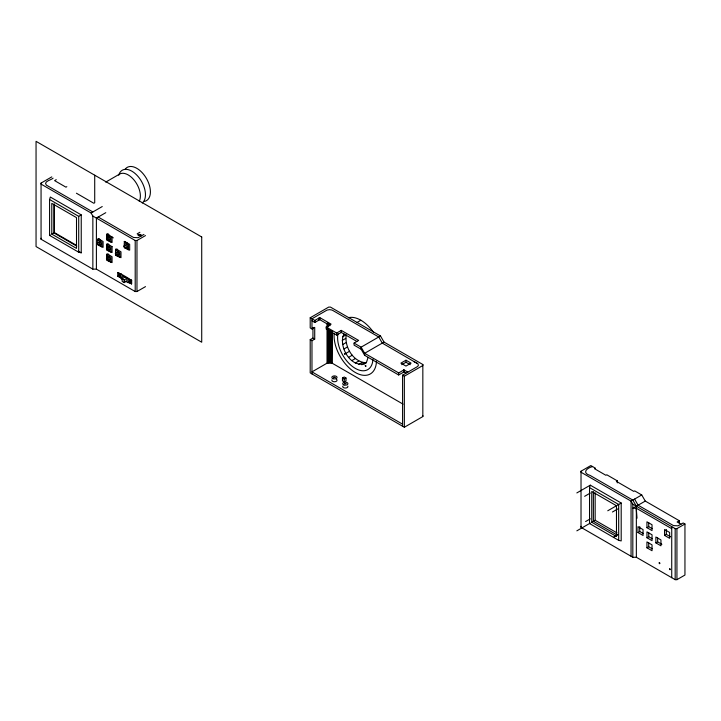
<?xml version="1.0" encoding="UTF-8"?>
<svg xmlns="http://www.w3.org/2000/svg" width="721" height="721" viewBox="0 0 721 721"><rect width="100%" height="100%" fill="white"/><g stroke="black" fill="none" stroke-linecap="round" stroke-linejoin="round"><path stroke-width="1.08" d="M125.03 242.157L124.589 241.391L129.672 244.329L129.672 250.196L124.589 247.267M403.048 404.13L332.138 363.186L332.147 332.111M402.579 426.228L402.579 375.181L417.621 366.493L418.387 365.403L417.973 363.871L382.274 343.115L378.741 336.986L332.147 310.093L329.578 309.624L327.019 310.102L311.977 318.781L311.977 328.956L310.201 327.929L310.201 317.763L328.695 307.092L330.461 307.092L380.499 335.977L384.032 342.096L422.839 364.502L422.83 416.567L404.346 427.247L310.201 372.892L310.201 339.672L312.941 338.095L314.716 339.113L314.716 327.37L311.977 328.956M634.588 499.076L638.13 505.205L673.495 525.609L678.037 525.807L683.184 522.968L684.95 523.996L684.95 575.043L676.938 579.666L675.171 579.666L636.355 557.27L636.355 506.223L632.822 500.095L590.066 475.4C582.036 473.156 586.173 468.145 592.581 466.577M422.839 364.502L422.83 365.52L404.346 376.2L402.579 375.181M422.83 416.567L422.839 415.548M51.786 176.888L41.061 183.08L41.061 184.107L91.089 212.992L92.856 216.057L92.856 269.14L96.398 269.14L135.206 291.536L136.972 291.536L145.498 286.625M92.856 269.14L41.061 239.237L41.061 238.209M617.275 482.881L617.275 480.835L606.785 474.778L605.901 475.292L594.564 468.74L595.447 468.235L590.814 465.559L581.027 471.21L581.018 472.228L631.055 501.122L632.822 504.177L632.822 557.27L636.355 557.27M632.822 557.27L581.018 527.366L581.027 526.339M331.93 330.93L331.561 362.987L332.138 363.186M366.277 362.924C351.623 369.837 337.734 346.413 343.971 333.895M361.807 364.781L365.34 362.744C352.74 361.455 344.368 346.612 346.206 334.733L342.673 336.779M368.107 357.319L366.583 362.023L364.511 363.952M49.578 199.519L50.326 197.04L81.239 214.885L81.239 252.81L78.715 252.215L49.578 235.388L49.578 199.519L78.715 216.345L81.239 214.885M589.535 487.639L590.292 485.17L621.196 503.015L621.196 540.93L618.681 540.344L589.535 523.518L589.535 487.639L618.681 504.466L618.681 540.344M119.208 274.755L120.056 275.251M130.501 281.541C128.428 282.803 129.987 279.099 130.195 281.722M53.084 178.186C51.615 179.935 43.062 181.386 46.288 185.072L92.856 211.974M56.238 179.673L54.598 180.62L65.944 187.172L66.828 186.658M105.717 182.107L119.614 174.076A17.205 9.932 60 0 1 135.197 181.503A17.205 9.932 60 0 1 139.243 201.285M49.578 235.388L50.326 234.965M51.786 234.118L76.507 248.394L76.507 217.616L51.786 203.349L51.786 234.118L54.345 232.64M91.089 212.992L102.247 206.548M105.78 212.677L96.398 218.093L96.398 269.14M97.677 239.76L101.877 242.184L101.877 247.033L97.677 244.608L97.677 239.76L99.372 238.786M106.645 234.893L110.845 237.326L110.845 242.175L106.645 239.751L106.645 234.893L108.348 233.919M106.645 244.942L110.845 247.366L110.845 252.215L106.645 249.79L106.645 244.942L108.348 243.959M139.883 232.279L137.152 233.856L141.046 236.1M138.062 235.37L139.883 234.325M139.27 235.488L141.055 234.46M106.645 255.009L110.845 257.433L110.845 262.282L106.645 259.857L106.645 255.009L108.348 254.026M115.567 250.097L119.767 252.521L119.767 257.37L115.567 254.946L115.567 250.097L117.271 249.115M143.939 234.433L138.071 237.687L133.529 237.479L98.101 216.967M92.856 216.057L135.206 240.49L136.972 240.49L145.498 235.578M117.757 272.565L121.164 274.196L117.757 272.565L117.757 276.215L121.164 277.837M117.757 276.215L120.389 277.396M122.2 278.288L122.2 275.611L126.923 278.342L126.923 281.019L124.21 282.587L122.155 281.397L122.155 278.721L124.868 277.152M122.155 278.721L124.21 279.91L126.923 278.342M131.655 280.253L128.257 278.621L131.655 280.253L131.655 283.894L128.257 282.272L130.88 283.452M310.201 317.763L314.834 320.439L319.764 317.591L331.11 324.144L326.18 326.992L326.18 329.028L336.671 335.085L341.258 332.435L356.805 341.412M311.977 320.827L314.834 322.476L319.764 319.637L330.164 325.64M310.201 339.672L311.977 340.691L314.716 339.113M326.18 326.992L336.671 333.039L341.258 330.389L358.661 340.438L354.074 343.088L354.074 345.134L361.122 349.198L364.655 355.327L398.686 374.974L403.967 371.928L405.905 373.045M357.138 322.386L360.87 320.232M342.232 340.429L345.774 338.383M342.673 344.584L346.206 342.538M343.971 348.973L347.513 346.927M331.561 330.804L331.561 362.987L327.019 363.186L311.977 371.874L402.579 424.182M346.053 353.29L349.586 351.244M380.499 335.977L361.122 347.161L354.074 343.088M348.757 357.246L352.29 355.201M351.902 360.572L355.435 358.526M384.032 342.096L364.655 353.29L364.655 355.327M355.282 363.033L358.815 360.996M358.661 364.475L362.194 362.429M342.457 378.029L344.223 377.002L345.999 378.029L345.999 380.886L344.223 381.905L342.457 380.886L342.457 378.029L344.223 379.048L345.999 378.029M405.977 360.212L400.894 363.141L405.977 366.079L411.06 363.141L405.977 360.212L405.977 362.248L401.741 364.7M361.122 349.198L361.122 347.161L364.655 353.29L398.686 372.928L403.967 369.882L407.852 372.126M576.845 492.93L590.292 485.17M584.641 496.318L590.319 493.047M617.275 480.835L616.392 481.349L633.795 491.398L634.678 490.884L641.726 494.957L645.268 501.077L679.29 520.724L679.29 522.77M585.605 521.553L590.319 518.832M607.758 510.774L621.196 503.015M576.845 530.845L590.292 523.086M591.752 522.247L616.473 536.514L616.473 505.745L591.752 491.47L591.752 522.247L595.158 520.274L595.158 492.794M641.726 494.957L631.055 501.122L631.055 556.252M612.453 512.009L617.807 508.918M645.268 501.077L632.822 508.26L636.364 508.26L671.729 528.673M613.679 537.091L617.807 534.703M637.968 532.549L643.051 535.478L643.051 529.611L637.968 526.672L637.968 532.549L639.734 531.521L643.132 533.477M646.944 527.682L652.027 530.611L652.027 524.744L646.944 521.815L646.944 527.682L648.711 526.654L652.108 528.619M646.962 537.74L652.045 540.678L652.045 534.802L646.962 531.873L646.962 537.74L648.738 536.721L652.126 538.677M679.29 520.724L677.118 521.986L681.003 524.23M664.555 535.388L669.638 538.326L669.638 532.458L664.555 529.52L664.555 535.388L666.321 534.369L670.557 536.812M632.822 504.177L675.171 528.619L676.938 528.619L684.95 523.996M646.944 547.798L652.027 550.727L652.027 544.86L646.944 541.922L646.944 547.798L648.711 546.77L652.108 548.726M655.867 542.877L660.95 545.815L660.95 539.939L655.867 537.01L655.867 542.877L657.642 541.859L661.878 544.301M120.028 275.819C117.153 274.935 120.867 274.863 119.416 275.449M129.96 280.604L129.645 281.046M120.028 274.908L119.235 274.449L119.316 275.314M413.692 361.491L417.621 363.528M405.977 362.248L410.213 364.7M76.426 193.219L93.829 203.268L94.712 202.754L94.712 175.203M124.075 241.607L124.589 241.905M113.35 237.876L111.62 236.876M595.158 520.274L617.023 532.9M617.149 535.027L593.383 521.301L593.383 491.623M99.696 245.401L103.085 247.357L103.085 241.481L98.002 238.552L98.002 240.508M115.901 254.747L120.984 257.685L120.984 251.818L115.901 248.88L115.901 250.836M108.673 260.642L112.061 262.606L112.061 256.73L106.978 253.801L106.978 259.668M76.345 245.257L54.417 232.595L54.417 203.953M76.741 246.131L53.859 232.919L53.859 204.268M78.328 251.133L81.239 252.81M122.714 279.559L120.876 278.495L120.876 273.872L128.257 278.135L128.257 282.758L125.481 281.163M130.195 280.739L129.681 280.478L129.69 281.199M130.077 281.803L129.591 281.208M119.488 275.674L119.073 274.809M130.357 280.766L130.636 281.487M129.762 281.343L130.474 281.848L130.393 280.983M676.938 528.619L676.938 579.666M675.171 528.619L675.171 579.666M671.729 526.627L671.729 577.674M666.321 529.475L666.321 534.369M657.642 537.938L657.642 541.859M648.711 522.743L648.711 526.654M648.738 532.81L648.738 536.721M648.711 542.859L648.711 546.77M639.734 526.636L639.734 531.521M581.027 471.21L581.018 527.366M404.346 376.2L404.346 427.247M403.967 369.882L403.967 371.928M403.787 369.99L403.787 372.027M398.686 372.928L398.686 374.974M344.223 379.048L344.223 381.905M341.258 330.389L341.258 332.435M336.671 333.039L336.671 335.085M330.921 331.768L330.921 362.834M330.263 330.56L330.263 362.744M329.578 330.533L329.578 362.717M328.902 323.909L328.902 326.126M328.902 329.452L328.902 362.744M328.235 323.999L328.235 326.216M328.235 329.542L328.235 362.834M327.604 323.035L327.604 362.987M327.019 323.242L327.019 326.568M327.019 328.785L327.019 363.186M319.764 317.591L319.764 319.637M318.88 318.105L318.88 320.151M314.834 320.439L314.834 322.476M312.941 327.415L312.941 338.095M311.977 340.691L311.977 373.92M136.972 240.49L136.972 291.536M135.206 240.49L135.206 291.536M131.366 280.424L131.366 284.065M130.077 280.523L130.077 281.163M127.13 242.86L127.13 243.374M124.21 279.91L124.21 282.587M119.632 274.494L119.632 275.134M118.442 250.349L118.442 250.863M109.52 235.154L109.52 235.659M109.52 245.194L109.52 245.708M109.52 255.261L109.52 255.775M100.543 240.021L100.543 240.526M78.715 216.345L78.715 252.215M41.061 183.08L41.061 239.237M376.479 361.266A30.012 17.322 60 0 1 353.894 371.612A30.012 17.322 60 0 1 334.138 333.625M348.396 317.709A30.012 17.322 60 0 1 373.469 332.291M372.937 359.22A25.01 14.438 60 0 1 352.975 366.872A25.01 14.438 60 0 1 337.987 333.724M347.819 386.141A2.605 1.505 0 0 1 345.305 388.033A2.605 1.505 0 0 1 342.79 386.141M336.283 379.201A2.605 1.505 0 0 1 335.121 381.715A2.605 1.505 0 0 1 331.939 379.877M107.591 257.622A1.694 0.982 60 0 1 108.952 257.406A1.694 0.982 60 0 1 109.943 259.461A1.694 0.982 60 0 1 108.745 260.029M107.591 237.506A1.694 0.982 60 0 1 109.06 237.38A1.694 0.982 60 0 1 109.907 239.561A1.694 0.982 60 0 1 108.438 239.687M125.157 245.555A1.694 0.982 60 0 1 126.355 244.861A1.694 0.982 60 0 1 127.554 246.942A1.694 0.982 60 0 1 126.355 247.627M107.591 247.555A1.694 0.982 60 0 1 109.06 247.42A1.694 0.982 60 0 1 109.907 249.61A1.694 0.982 60 0 1 108.438 249.736M98.579 242.707A1.694 0.982 60 0 1 99.777 242.013A1.694 0.982 60 0 1 100.967 244.095A1.694 0.982 60 0 1 99.777 244.78M116.514 252.701A1.694 0.982 60 0 1 117.983 252.575A1.694 0.982 60 0 1 118.83 254.756A1.694 0.982 60 0 1 117.361 254.892M125.057 169.372A19.215 11.094 60 0 1 146.002 177.745A19.215 11.094 60 0 1 144.615 201.366M118.749 175.23A19.215 11.094 60 0 1 138.153 176.582A19.215 11.094 60 0 1 142.28 202.971M112.061 237.128L112.061 242.49L106.978 239.552L106.978 233.685L112.061 237.128M344.44 353.623C344.764 355.795 345.972 353.164 344.44 353.623M365.268 365.655C365.61 367.836 366.782 365.177 365.268 365.655M659.165 562.885C659.508 565.057 660.679 562.398 659.165 562.885M669.611 568.914C669.953 571.086 671.125 568.427 669.611 568.914M333.841 377.308L335.076 377.407L333.841 377.308M344.701 383.581L345.936 383.671L344.701 383.581M201.718 236.984L36.05 141.334L36.05 246.573L201.718 342.223L201.718 236.984M128.455 245.032L124.255 242.607L124.255 247.456L128.455 249.881L128.455 245.032M112.061 246.663L106.978 243.734L106.978 249.601L112.061 252.539L112.061 246.663M636.751 518.345L636.364 508.26L636.733 518.309M344.007 384.978A2.605 1.505 0 0 0 347.91 383.671A2.605 1.505 0 0 0 344.007 382.373A2.605 1.505 0 0 0 344.007 384.978M333.147 378.705A2.605 1.505 0 0 0 337.049 377.407A2.605 1.505 0 0 0 333.147 376.101A2.605 1.505 0 0 0 333.147 378.705M106.465 258.587A1.694 0.982 60 0 0 108.258 260.822A1.694 0.982 60 0 0 108.258 258.424A1.694 0.982 60 0 0 106.465 258.587M106.465 238.471A1.694 0.982 60 0 0 108.258 240.706A1.694 0.982 60 0 0 108.258 238.309A1.694 0.982 60 0 0 106.465 238.471M124.066 246.185A1.694 0.982 60 0 0 125.86 248.421A1.694 0.982 60 0 0 125.86 246.023A1.694 0.982 60 0 0 124.066 246.185M106.465 248.52A1.694 0.982 60 0 0 108.258 250.755A1.694 0.982 60 0 0 108.258 248.357A1.694 0.982 60 0 0 106.465 248.52M97.488 243.338A1.694 0.982 60 0 0 99.282 245.573A1.694 0.982 60 0 0 99.282 243.175A1.694 0.982 60 0 0 97.488 243.338M115.387 253.666A1.694 0.982 60 0 0 117.181 255.901A1.694 0.982 60 0 0 117.181 253.504A1.694 0.982 60 0 0 115.387 253.666"/></g></svg>
